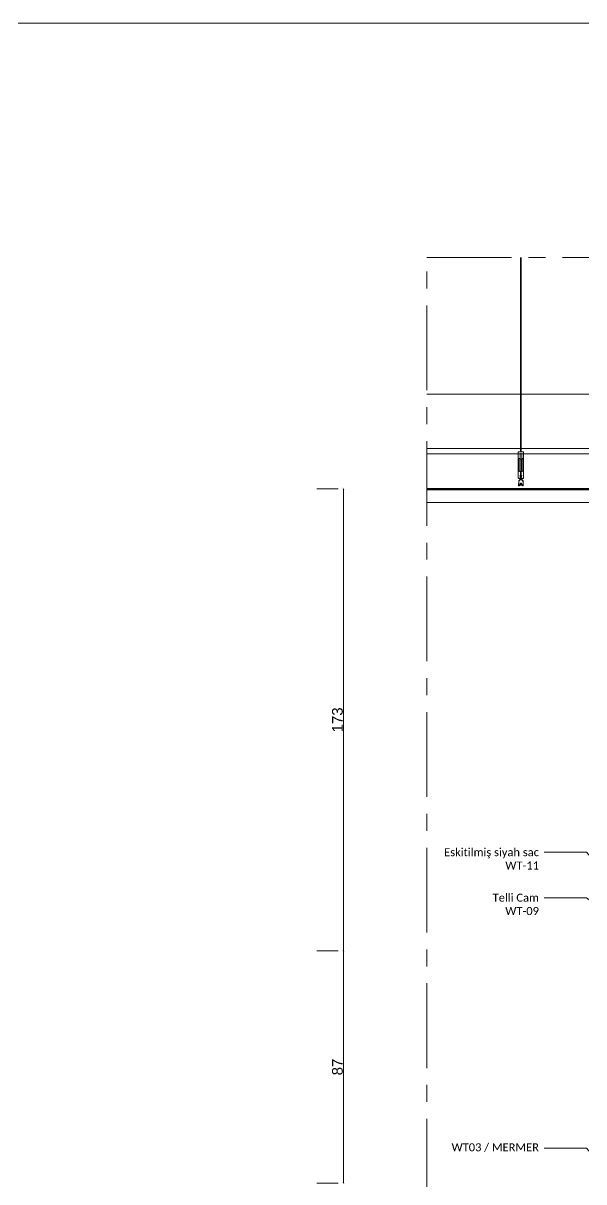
# Model space of a CAD drawing. Header units: millimetres. Extents: x 29001 to 40804, y -8833 to -5892.
# Drawn here: x 33767.4 to 33977.5, y -6346.1 to -5911.9 of the extents above; entities that cross this region are included whole.
import ezdxf
from ezdxf import colors
from ezdxf.entities.mleader import LeaderData, LeaderLine
from ezdxf.enums import TextEntityAlignment as Align
from ezdxf.math import Vec2, Vec3

# ---------------------------------------------------------------- set-up
doc = ezdxf.new("R2010")
doc.units = ezdxf.units.MM
doc.linetypes.add('CENTER', pattern=[50.8, 31.75, -6.35, 6.35, -6.35])
doc.layers.get('0').update_dxf_attribs({"lineweight": 0})
doc.layers.get('Defpoints').update_dxf_attribs({"lineweight": 0})
for name, color, linetype, lineweight in [('xxx_Auto_Kaplama_Aluminyum', 133, 'Continuous', 0), ('xxx_Auto_Kaplama_Aluminyum Tarama', 135, 'Continuous', 0), ('xxx_Auto_Olcu_Ic', 33, 'Continuous', 0), ('xxx_Auto_Yardimci_Aks', 30, 'CENTER', 0), ('xxx_Auto_Yardimci_Lejand', 7, 'Continuous', 0), ('xxx_Auto_Yardimci_Metraj', 81, 'Continuous', 0), ('xxx_Auto_Yardimci_Yazi', 7, 'Continuous', 0)]:
    doc.layers.add(name, color=color, linetype=linetype, lineweight=lineweight)
doc.styles.add('AUTOBAN', font='')
doc.styles.add('narrow', font='ARIALN.TTF', dxfattribs={"height": 4})
doc.styles.get('AUTOBAN').set_extended_font_data('Helvetica Normal Tr')
doc.dimstyles.new('AUTO_DIM_1-20', dxfattribs={"dimtxt": 4, "dimasz": 0.75, "dimexe": 2, "dimexo": 10, "dimgap": 0.2, "dimtad": 1, "dimdec": 0, "dimrnd": 0.5, "dimdsep": 46, "dimtxsty": 'AUTOBAN', "dimblk": 'ARCHTICK', "dimcen": 2, "dimclrd": 256, "dimclre": 256, "dimclrt": 256, "dimadec": 0, "dimazin": 0, "dimtfac": 1, "dimtdec": 0, "dimtix": 1, "dimtofl": 0, "dimtmove": 1, "dimatfit": 3, "dimfxl": 1, "dimtolj": 1, "dimtzin": 0, "dimlwd": -1, "dimlwe": -1, "dimarcsym": 0})

# ---------------------------------------------------------------- blocks, each defined once
blk = doc.blocks.new('AUTO_LAYOUT_A0')
at = {"layer": 'xxx_Auto_Yardimci_Metraj', "color": 1}
blk.add_lwpolyline([(42, 84), (-76.8, 84), (-76.8, 0), (42, 0)], close=True, dxfattribs=at)
at = {"layer": 'xxx_Auto_Yardimci_Lejand', "style": 'AUTOBAN'}
for tag, p in [('PROJEADI', (36.802, 80.231)), ('REVIZYON', (37.278, 12.602)), ('REVIZYON', (37.278, 12.167)), ('REVIZYON', (37.278, 11.732)), ('REVIZYON', (37.278, 11.297)), ('ÇİZİMADI', (36.802, 10.22)), ('PNO', (38.791, 9.704)), ('OLCEK', (38.791, 9.269)), ('ÇİZEN', (38.791, 8.834)), ('KONTROL', (38.791, 8.399)), ('TARIH', (38.791, 7.964)), ('PROJENO', (38.791, 7.529))]:
    blk.add_attdef(tag, text='', height=0.2, dxfattribs=at).set_placement(p, align=Align.TOP_LEFT)
for tag, p in [('TARIH', (41.806, 12.602)), ('TARIH', (41.806, 12.167)), ('TARIH', (41.806, 11.732)), ('TARIH', (41.806, 11.297)), ('PNO', (38.677, 9.704)), ('SIZE', (41.803, 9.704))]:
    blk.add_attdef(tag, text='', height=0.2, dxfattribs=at).set_placement(p, align=Align.TOP_RIGHT)
for tag, p in [('PRJT', (38.677, 6.778)), ('DC', (39.765, 6.778)), ('SSN', (40.788, 6.778))]:
    blk.add_attdef(tag, text='', height=0.2, dxfattribs=at).set_placement(p, align=Align.TOP_CENTER)
blk = doc.blocks.new('_Dot')
at = {"color": 0, "linetype": 'ByBlock', "lineweight": -2}
blk.add_line((-0.5, 0), (-1, 0), dxfattribs=at)
at = {"color": 0, "linetype": 'ByBlock', "const_width": 0.5}
blk.add_lwpolyline([(-0.25, 0, 1), (0.25, 0, 1)], format="xyb", close=True, dxfattribs=at)
blk = doc.blocks.new('_ArchTick')
at = {"color": 0, "linetype": 'ByBlock', "const_width": 0.15}
blk.add_lwpolyline([(-0.5, -0.5), (0.5, 0.5)], dxfattribs=at)
blk = doc.blocks.new('*D182')
at = {"layer": 'Defpoints', "color": 0, "transparency": 16777216}
for p in [(33887.37, -6259.55), (33887.37, -6259.55), (33887.37, -6346.55)]:
    blk.add_point(p, dxfattribs=at)
at = {"layer": 'xxx_Auto_Olcu_Ic', "transparency": 16777216}
for p, q in [((33877.37, -6259.55), (33885.37, -6259.55)), ((33887.37, -6346.55), (33887.37, -6259.55)), ((33877.37, -6346.55), (33885.37, -6346.55))]:
    blk.add_line(p, q, dxfattribs=at)
at = {"layer": 'xxx_Auto_Olcu_Ic', "transparency": 16777216, "xscale": 0.75, "yscale": 0.75, "zscale": 0.75}
for p, rotation in [((33887.37, -6259.55), 90), ((33887.37, -6346.55), 270)]:
    blk.add_blockref('_ArchTick', p, dxfattribs=dict(at, rotation=rotation))
at = {"layer": 'xxx_Auto_Olcu_Ic', "transparency": 16777216, "insert": (33885.17, -6303.05), "char_height": 4, "attachment_point": 5, "rotation": 90, "style": 'AUTOBAN'}
blk.add_mtext('\\A1;87', dxfattribs=at)
blk = doc.blocks.new('*D183')
at = {"layer": 'Defpoints', "color": 0, "transparency": 16777216}
for p in [(33887.37, -6086.35), (33887.37, -6086.35), (33887.37, -6259.55)]:
    blk.add_point(p, dxfattribs=at)
at = {"layer": 'xxx_Auto_Olcu_Ic', "transparency": 16777216}
for p, q in [((33877.37, -6086.35), (33885.37, -6086.35)), ((33887.37, -6259.55), (33887.37, -6086.35)), ((33877.37, -6259.55), (33885.37, -6259.55))]:
    blk.add_line(p, q, dxfattribs=at)
at = {"layer": 'xxx_Auto_Olcu_Ic', "transparency": 16777216, "xscale": 0.75, "yscale": 0.75, "zscale": 0.75}
for p, rotation in [((33887.37, -6086.35), 90), ((33887.37, -6259.55), 270)]:
    blk.add_blockref('_ArchTick', p, dxfattribs=dict(at, rotation=rotation))
at = {"layer": 'xxx_Auto_Olcu_Ic', "transparency": 16777216, "insert": (33885.17, -6172.95), "char_height": 4, "attachment_point": 5, "rotation": 90, "style": 'AUTOBAN'}
blk.add_mtext('\\A1;173', dxfattribs=at)

msp = doc.modelspace()

# ---------------------------------------------------------------- hatches: boundary and pattern name
at = {"layer": 'xxx_Auto_Kaplama_Aluminyum Tarama', "linetype": 'Continuous'}
h = msp.add_hatch(color=256, dxfattribs=at)
h.dxf.hatch_style = 1
edge = h.paths.add_edge_path()
edge.add_arc((33953.92, -6081.57), 0.24, -70.6564, 92.4085, ccw=False)
edge.add_arc((33954.03, -6081.9), 0.11, 109.3177, 181)
edge.add_line((33953.92, -6081.9), (33953.94, -6082.65))
edge.add_arc((33954.05, -6082.65), 0.11, 181, 226)
edge.add_line((33953.97, -6082.73), (33954.67, -6083.46))
edge.add_arc((33954.64, -6083.5), 0.05, 1, 46, ccw=False)
edge.add_line((33954.69, -6083.5), (33954.72, -6085.15))
edge.add_arc((33954.67, -6085.15), 0.05, -133.8547, 1, ccw=False)
edge.add_line((33954.64, -6085.19), (33954.09, -6084.66))
edge.add_arc((33954.12, -6084.62), 0.05, 136, 226.1453, ccw=False)
edge.add_line((33954.09, -6084.59), (33954.22, -6084.45))
edge.add_line((33954.22, -6084.45), (33954.18, -6084.41))
edge.add_line((33954.18, -6084.41), (33954.04, -6084.55))
edge.add_arc((33954.12, -6084.62), 0.11, 136, 226.1453)
edge.add_line((33954.05, -6084.7), (33954.59, -6085.23))
edge.add_arc((33954.67, -6085.15), 0.11, 226.1453, 361)
edge.add_line((33954.78, -6085.15), (33954.75, -6083.49))
edge.add_arc((33954.64, -6083.5), 0.11, 1, 46)
edge.add_line((33954.72, -6083.42), (33954.01, -6082.69))
edge.add_arc((33954.05, -6082.65), 0.05, 181, 226, ccw=False)
edge.add_line((33954, -6082.65), (33953.98, -6081.9))
edge.add_arc((33954.03, -6081.9), 0.05, 109.3177, 181, ccw=False)
edge.add_arc((33953.92, -6081.57), 0.3, 289.33, 451.9383)
edge.add_arc((33953.9, -6081.57), 0.3, 88.0617, 250.67)
edge.add_arc((33953.78, -6081.9), 0.05, -1, 70.6823, ccw=False)
edge.add_line((33953.83, -6081.9), (33953.82, -6082.65))
edge.add_arc((33953.77, -6082.65), 0.05, 314, 359, ccw=False)
edge.add_line((33953.8, -6082.69), (33953.1, -6083.42))
edge.add_arc((33953.17, -6083.5), 0.11, 134, 179)
edge.add_line((33953.06, -6083.49), (33953.03, -6085.15))
edge.add_arc((33953.14, -6085.15), 0.11, 179, 313.8547)
edge.add_line((33953.22, -6085.23), (33953.77, -6084.7))
edge.add_arc((33953.69, -6084.62), 0.11, 313.8547, 404)
edge.add_line((33953.77, -6084.55), (33953.64, -6084.41))
edge.add_line((33953.64, -6084.41), (33953.6, -6084.45))
edge.add_line((33953.6, -6084.45), (33953.73, -6084.59))
edge.add_arc((33953.69, -6084.62), 0.05, -46.1453, 44, ccw=False)
edge.add_line((33953.73, -6084.66), (33953.18, -6085.19))
edge.add_arc((33953.14, -6085.15), 0.05, 179, 313.8547, ccw=False)
edge.add_line((33953.09, -6085.15), (33953.12, -6083.5))
edge.add_arc((33953.17, -6083.5), 0.05, 134, 179, ccw=False)
edge.add_line((33953.14, -6083.46), (33953.84, -6082.73))
edge.add_arc((33953.77, -6082.65), 0.11, 314, 359)
edge.add_line((33953.88, -6082.65), (33953.89, -6081.9))
edge.add_arc((33953.78, -6081.9), 0.11, 359, 430.6823)
edge.add_arc((33953.9, -6081.57), 0.24, 87.5915, 250.6564, ccw=False)

# ---------------------------------------------------------------- linework, layer by layer
at = {"color": 9, "true_color": 0xb8b8b8, "elevation": 133.54}
msp.add_lwpolyline([(33982.86, -6050.96), (33918.63, -6050.96)], dxfattribs=at)
at = {"color": 240, "true_color": 0xed1f24, "elevation": 124.71}
for points in [[(34144.2, -6071.26), (33918.63, -6071.26)], [(33918.63, -6073.26), (34144.2, -6073.26), (34144.2, -6071.26), (33918.63, -6071.26)], [(34144.2, -6073.26), (33918.63, -6073.26)]]:
    msp.add_lwpolyline(points, dxfattribs=at)
at = {"layer": 'xxx_Auto_Kaplama_Aluminyum', "linetype": 'Continuous', "elevation": 124.71}
for points in [[(33918.63, -6086.26), (34188.38, -6086.26), (34188.38, -6086.46)], [(34188.38, -6086.46), (33918.63, -6086.46)], [(34188.38, -6091.46), (34188.38, -6086.46), (33918.63, -6086.46)], [(33918.63, -6086.76), (34188.08, -6086.76), (34188.08, -6091.46), (34188.38, -6091.46)], [(34188.08, -6091.46), (33918.63, -6091.46)]]:
    msp.add_lwpolyline(points, dxfattribs=at)
at = {"layer": 'xxx_Auto_Kaplama_Aluminyum Tarama', "linetype": 'Continuous'}
for points, elevation in [([(33953.8, -6072.52), (33953.8, -5999.7)], 124.73), ([(33954, -5999.7), (33954, -6072.52), (33953.8, -6072.52)], 124.73), ([(33953.57, -6073.95), (33953.61, -6073.95)], 124.71), ([(33953.61, -6074.6), (33953.57, -6074.6), (33953.57, -6073.95)], 124.71), ([(33954.21, -6073.95), (33954.22, -6073.95), (33954.22, -6074.6), (33954.21, -6074.6)], 124.71)]:
    msp.add_lwpolyline(points, dxfattribs=dict(at, elevation=elevation))
at = {"layer": 'xxx_Auto_Kaplama_Aluminyum Tarama', "linetype": 'Continuous', "elevation": 124.71}
for points in [[(33954.02, -6081.87), (33954.02, -6082.05, 0.167021), (33954.07, -6082.18), (33954.28, -6082.45, 0.229855), (33954.44, -6082.52), (33954.6, -6082.52, 0.414214), (33954.9, -6082.22), (33954.9, -6081.57), (33954.9, -6072.52), (33952.9, -6072.52), (33952.9, -6081.57), (33952.9, -6082.22, 0.414214), (33953.2, -6082.52), (33953.36, -6082.52, 0.229879), (33953.52, -6082.45), (33953.73, -6082.18, 0.168308), (33953.77, -6082.05), (33953.77, -6081.87)], [(33953.62, -6075.28), (33953.62, -6079.62, -1), (33953.18, -6079.62), (33953.18, -6075.22, -0.860659), (33953.61, -6075.16)], [(33954.18, -6075.28), (33954.18, -6079.62, 1), (33954.62, -6079.62), (33954.62, -6075.22)], [(33954.62, -6075.22, 0.778201), (33954.21, -6075.12, 0.778201)], [(33954.02, -6081.87, 0.663996), (33954.02, -6081.27), (33954.02, -6080.05, 0.414214), (33953.9, -6079.92, 0.414214), (33953.77, -6080.05), (33953.77, -6081.12), (33953.77, -6081.27, 0.670877), (33953.77, -6081.87)]]:
    msp.add_lwpolyline(points, format="xyb", dxfattribs=at)
at = {"layer": 'xxx_Auto_Kaplama_Aluminyum Tarama', "linetype": 'Continuous', "elevation": 124.73}
msp.add_lwpolyline([(33954.21, -6073.28), (33954.21, -6075.28), (33953.61, -6075.28), (33953.61, -6073.28)], close=True, dxfattribs=at)
msp.add_lwpolyline([(33953.91, -6081.33, -0.862148), (33954, -6081.8, 0.323388), (33953.92, -6081.9), (33953.94, -6082.65, 0.198912), (33953.97, -6082.73), (33954.67, -6083.46, -0.198912), (33954.69, -6083.5), (33954.72, -6085.15, -0.667262), (33954.64, -6085.19), (33954.09, -6084.66, -0.414956), (33954.09, -6084.59), (33954.22, -6084.45), (33954.18, -6084.41), (33954.04, -6084.55, 0.414956), (33954.05, -6084.7), (33954.59, -6085.23, 0.667262), (33954.78, -6085.15), (33954.75, -6083.49, 0.198912), (33954.72, -6083.42), (33954.01, -6082.69, -0.198912), (33954, -6082.65), (33953.98, -6081.9, -0.323388), (33954.02, -6081.86, 0.858681), (33953.91, -6081.27, 0.858681), (33953.8, -6081.86, -0.323388), (33953.83, -6081.9), (33953.82, -6082.65, -0.198912), (33953.8, -6082.69), (33953.1, -6083.42, 0.198912), (33953.06, -6083.49), (33953.03, -6085.15, 0.667262), (33953.22, -6085.23), (33953.77, -6084.7, 0.414956), (33953.77, -6084.55), (33953.64, -6084.41), (33953.6, -6084.45), (33953.73, -6084.59, -0.414956), (33953.73, -6084.66), (33953.18, -6085.19, -0.667262), (33953.09, -6085.15), (33953.12, -6083.5, -0.198912), (33953.14, -6083.46), (33953.84, -6082.73, 0.198912), (33953.88, -6082.65), (33953.89, -6081.9, 0.323388), (33953.82, -6081.8, -0.862148)], format="xyb", close=True, dxfattribs=at)
at = {"layer": 'xxx_Auto_Kaplama_Aluminyum Tarama', "linetype": 'Continuous'}
for centre, radius, start, end in [((33953.9, -6073.33, 124.71), 0.165, 18.4199, 161.5801), ((33953.91, -6085.05, 124.71), 0.35, 98.2132, 216.7908), ((33953.91, -6085.05, 124.71), 0.35, 98.2132, 216.7908), ((33953.86, -6084.39, 124.71), 0.15, 90, 270), ((33953.86, -6084.39, 124.71), 0.15, 90, 270), ((33953.96, -6084.39, 124.71), 0.15, 270, 90), ((33953.96, -6084.39, 124.71), 0.15, 270, 90), ((33953.91, -6085.05, 124.71), 0.35, 323.2092, 81.7868), ((33953.91, -6085.05, 124.71), 0.35, 323.2092, 81.7868)]:
    msp.add_arc(centre, radius, start, end, dxfattribs=at)
at = {"layer": 'xxx_Auto_Yardimci_Aks', "elevation": 0}
msp.add_lwpolyline([(33918.63, -5999.7), (34294.1, -5999.7), (34294.1, -6506.62), (33918.63, -6506.62)], close=True, dxfattribs=at)

# ---------------------------------------------------------------- block references
at = {"layer": 'xxx_Auto_Yardimci_Lejand', "color": 5, "xscale": 20, "yscale": 20, "zscale": 20}
msp.add_blockref('AUTO_LAYOUT_A0', (34316.41, -7591.9), dxfattribs=at)

# ---------------------------------------------------------------- dimensions: what is measured, and where the dimension line sits
at = {"layer": 'xxx_Auto_Olcu_Ic'}
for base, p1, p2, picture, middle in [((33887.37, -6086.35, 0.02), (33887.37, -6259.55, 0.02), (33887.37, -6086.35, 0.02), '*D183', (33885.17, -6172.95, 0.02)), ((33887.37, -6259.55, 0.02), (33887.37, -6346.55, 0.02), (33887.37, -6259.55, 0.02), '*D182', (33885.17, -6303.05, 0.02))]:
    dim = msp.add_linear_dim(base=base, p1=p1, p2=p2, angle=90, dimstyle='AUTO_DIM_1-20', dxfattribs=at)
    dim.commit()
    dim.dimension.update_dxf_attribs({"geometry": picture, "text_midpoint": middle})

# ---------------------------------------------------------------- leaders
at = {"layer": 'xxx_Auto_Yardimci_Yazi'}
ml = msp.add_multileader_mtext('Standard', dxfattribs=at)
ml.set_content('{\\fCalibri Light|b0|i0|c162|p34;Eskitilmiş siyah sac\\PWT-11 }', color=256, style='narrow')
ml.set_leader_properties(color=256, linetype='ByLayer', lineweight=-1)
ml.set_arrow_properties(name='DOT')
ml.build(insert=Vec2(0, 0))
ml.multileader.update_dxf_attribs({"dogleg_length": 49.61, "arrow_head_size": 1.2})
ctx = ml.context
ctx.base_point, ctx.char_height, ctx.arrow_head_size, ctx.plane_origin = Vec3(33923.92, -6222.54, 2.76), 3, 1.2, Vec3(34308.68, -6113.85, 2.76)
ctx.text_align_type = 2
notes = []
notes.append((ctx, [(0, (1, 1, 0), (33978.46, -6222.54, 2.76), (-1, 0), 15.8, [(0, [(33989.15, -6234.5, 2.76)], 0, [])])]))
ctx.mtext.insert, ctx.mtext.width, ctx.mtext.defined_height, ctx.mtext.alignment, ctx.mtext.flow_direction = Vec3(33960.66, -6221.04, 2.76), 186.3768, 39.78, 3, 5
ml = msp.add_multileader_mtext('Standard', dxfattribs=at)
ml.set_content('{\\fCalibri Light|b0|i0|c162|p34;Telli Cam\\PWT-09}', color=256, style='narrow')
ml.set_leader_properties(color=256, linetype='ByLayer', lineweight=-1)
ml.set_arrow_properties(name='DOT')
ml.build(insert=Vec2(0, 0))
ml.multileader.update_dxf_attribs({"dogleg_length": 49.61, "arrow_head_size": 1.2})
ctx = ml.context
ctx.base_point, ctx.char_height, ctx.arrow_head_size, ctx.plane_origin = Vec3(33941.77, -6239.61, 2.76), 3, 1.2, Vec3(34308.68, -6130.92, 2.76)
ctx.text_align_type = 2
notes.append((ctx, [(0, (1, 1, 0), (33978.46, -6239.61, 2.76), (-1, 0), 15.8, [(0, [(33993.25, -6251.02, 2.76)], 0, [])])]))
ctx.mtext.insert, ctx.mtext.width, ctx.mtext.defined_height, ctx.mtext.alignment, ctx.mtext.flow_direction = Vec3(33960.66, -6238.09, 2.76), 186.3768, 39.78, 3, 5
ml = msp.add_multileader_mtext('Standard', dxfattribs=at)
ml.set_content('{\\fCalibri Light|b0|i0|c162|p34;WT03 / MERMER}', color=256, style='narrow')
ml.set_leader_properties(color=256, linetype='ByLayer', lineweight=-1)
ml.set_arrow_properties(name='DOT')
ml.build(insert=Vec2(0, 0))
ml.multileader.update_dxf_attribs({"dogleg_length": 49.61, "arrow_head_size": 1.2})
ctx = ml.context
ctx.base_point, ctx.char_height, ctx.arrow_head_size, ctx.plane_origin = Vec3(33926.31, -6333.44, 2.76), 3, 1.2, Vec3(34308.68, -6207.76, 2.76)
ctx.text_align_type = 2
notes.append((ctx, [(0, (1, 1, 0), (33978.46, -6333.44, 2.76), (-1, 0), 15.8, [(0, [(33989.15, -6345.4, 2.76)], 0, [])])]))
ctx.mtext.insert, ctx.mtext.width, ctx.mtext.defined_height, ctx.mtext.alignment, ctx.mtext.flow_direction = Vec3(33960.66, -6331.63, 2.76), 186.3768, 39.78, 3, 5
for ctx, leaders in notes:
    for number, flags, end, landing, length, lines in leaders:
        leader = LeaderData()
        leader.index, (leader.has_last_leader_line, leader.has_dogleg_vector, leader.attachment_direction) = number, flags
        leader.last_leader_point, leader.dogleg_vector, leader.dogleg_length = Vec3(end), Vec3(landing), length
        for number, points, colour, breaks in lines:
            line = LeaderLine()
            line.index, line.vertices, line.color, line.breaks = number, Vec3.list(points), colors.encode_raw_color(colour), breaks
            leader.lines.append(line)
        ctx.leaders.append(leader)

doc.saveas('drawing.dxf')
